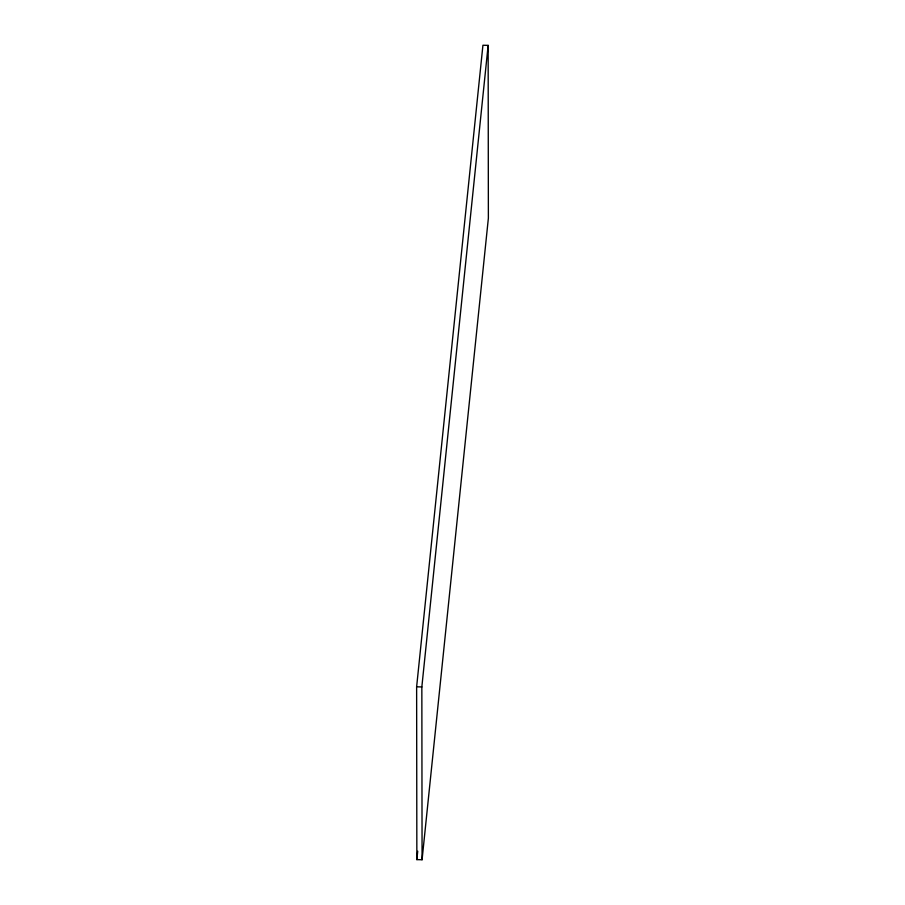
<?xml version="1.0" encoding="UTF-8"?>
<svg xmlns="http://www.w3.org/2000/svg" width="905" height="905" viewBox="0 0 905 905"><rect width="100%" height="100%" fill="white"/><g stroke="black" fill="none" stroke-linecap="round" stroke-linejoin="round"><path stroke-width="1.36" d="M416.628 686.816L482.931 45.25L488.146 45.374L488.372 218.184L422.069 859.75L416.854 859.626L416.628 686.816L421.843 686.94L488.146 45.374M416.854 859.626L417.725 851.198M421.843 686.94L422.069 859.75"/></g></svg>
